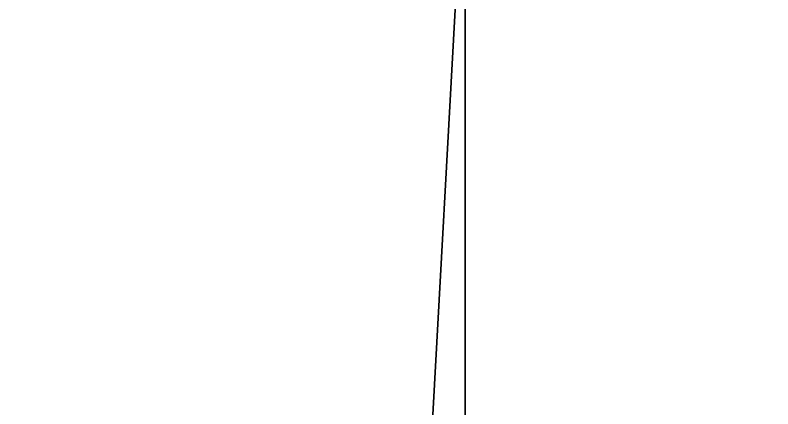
# Model space of a CAD drawing. Extents: x 15456 to 15896, y 31091 to 32891.
# Drawn here: x 15792.1942 to 15792.2505, y 31099.3154 to 31099.3448 of the extents above; entities that cross this region are included whole.
import ezdxf

# ---------------------------------------------------------------- set-up
doc = ezdxf.new("R2010")
doc.units = 0
doc.header["$MEASUREMENT"] = 0
doc.layers.get('0').update_dxf_attribs({"linetype": 'CONTINUOUS'})
doc.layers.add('ARCHITEKTURA_OBECN_', color=7, linetype='CONTINUOUS')

# ---------------------------------------------------------------- blocks, each defined once
blk = doc.blocks.new('*X1')
at = {"layer": 'ARCHITEKTURA_OBECN_', "color": 0, "linetype": 'Continuous'}
mesh = blk.add_polyface(dxfattribs=at)
corners = [(15465.473635, 31099.358475, 455.049803), (15465.473635, 31091.358475, 455.049803), (15887.473635, 31091.358475, 455.050924), (15887.473635, 31099.358475, 455.050924)]
mesh.append_faces([[corners[k] for k in face] for face in [(3, 0, 2)]], dxfattribs={"vtx1": -1, "color": 0})
mesh.append_faces([[corners[k] for k in face] for face in [(0, 1, 2)]], dxfattribs={"vtx2": -1, "color": 0})
mesh = blk.add_polyface(dxfattribs=at)
corners = [(15891.473646, 31099.358475, 23.056257), (15891.473646, 31091.358475, 23.056257), (15764.109306, 31091.358475, 23.056257), (15764.109306, 31099.358475, 23.056257)]
mesh.append_faces([[corners[k] for k in face] for face in [(3, 0, 2)]], dxfattribs={"vtx1": -1, "color": 0})
mesh.append_faces([[corners[k] for k in face] for face in [(0, 1, 2)]], dxfattribs={"vtx2": -1, "color": 0})
mesh = blk.add_polyface(dxfattribs=at)
corners = [(15764.109306, 31099.358475, 23.056257), (15764.109306, 31091.358475, 23.056257), (15798.219301, 31091.358475, 347.591174), (15798.219301, 31099.358475, 347.591174)]
mesh.append_faces([[corners[k] for k in face] for face in [(3, 0, 2)]], dxfattribs={"vtx1": -1, "color": 0})
mesh.append_faces([[corners[k] for k in face] for face in [(0, 1, 2)]], dxfattribs={"vtx2": -1, "color": 0})
mesh = blk.add_polyface(dxfattribs=at)
corners = [(15792.227649, 31099.358475, 359.270744), (15792.227649, 31091.358475, 359.270744), (15791.787045, 31091.358475, 359.498309), (15791.787045, 31099.358475, 359.498309), (15791.346442, 31091.358475, 359.725874), (15791.346442, 31099.358475, 359.725874)]
mesh.append_faces([[corners[k] for k in face] for face in [(3, 0, 2), (2, 4, 3)]], dxfattribs={"vtx1": -1, "vtx2": -1, "color": 0})
mesh.append_faces([[corners[k] for k in face] for face in [(0, 1, 2), (4, 5, 3)]], dxfattribs={"vtx2": -1, "color": 0})
mesh = blk.add_polyface(dxfattribs=at)
corners = [(15793.068262, 31099.358475, 358.744398), (15793.068262, 31091.358475, 358.744398), (15792.647955, 31091.358475, 359.007571), (15792.647955, 31099.358475, 359.007571), (15792.227649, 31091.358475, 359.270744), (15792.227649, 31099.358475, 359.270744)]
mesh.append_faces([[corners[k] for k in face] for face in [(3, 0, 2), (2, 4, 3)]], dxfattribs={"vtx1": -1, "vtx2": -1, "color": 0})
mesh.append_faces([[corners[k] for k in face] for face in [(0, 1, 2), (4, 5, 3)]], dxfattribs={"vtx2": -1, "color": 0})

msp = doc.modelspace()

# ---------------------------------------------------------------- block references
at = {"linetype": 'Continuous'}
msp.add_blockref('*X1', (0, 0), dxfattribs=at)

doc.saveas('drawing.dxf')
